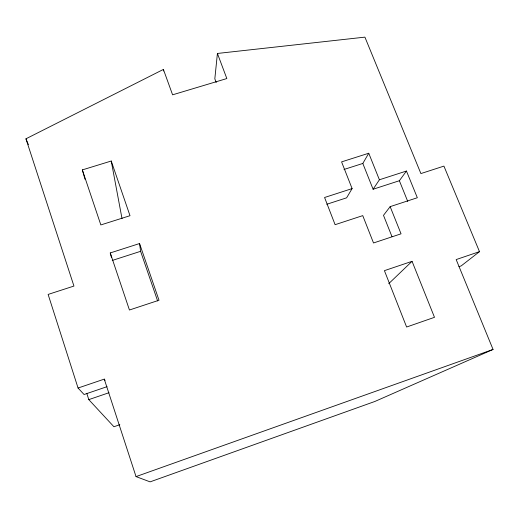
<?xml version="1.0" encoding="UTF-8"?>
<svg xmlns="http://www.w3.org/2000/svg" width="519" height="519" viewBox="0 0 519 519"><rect width="100%" height="100%" fill="white"/><g stroke="black" fill="none" stroke-linecap="round" stroke-linejoin="round"><path stroke-width="0.78" d="M458.913 266.682L461.183 265.903L479.498 251.644L443.92 166.112L420.896 173.573L364.915 37.134L217.416 53.457L214.827 78.83L216.209 82.547M362.82 163.453L368.756 153.235L379.395 179.782L373.096 189.247L362.82 163.453L343.98 169.473M368.756 153.235L341.58 161.883L352.103 188.598L346.614 197.83L326.782 204.265M373.096 189.247L399.364 180.729L406.455 171.036L417.328 197.733L390.152 206.64L383.496 215.34L391.962 236.599M388.744 283.646L412.06 261.323L434.494 317.323L406.617 327.022L384.417 270.652L412.06 261.323M107.063 386.661L84.059 394.511L78.058 388.024L48.124 294.429L73.945 286.06L25.95 138.8L163.401 69.423L172.593 94.821L226.835 78.551L217.416 53.457M479.498 251.644L456.175 259.571L493.05 349.449L374.88 401.466L150.108 481.866L136.036 476.598L104.274 379.123L78.058 388.024M136.036 476.598L493.05 349.449M119.824 424.698L113.921 426.748L88.794 399.624L86.816 393.447M88.794 399.624L109.016 392.708M112.24 260.454L140.604 251.313L139.553 243.541L110.255 252.941L111.449 257.45M352.103 188.598L324.576 197.492L335.105 224.688L362.749 215.625L373.518 242.976L401.044 233.816L390.152 206.64M379.395 179.782L406.455 171.036M82.346 169.901L111.241 161.026L130.003 215.703L100.842 224.928L82.346 169.901L84.98 179.224M104.274 379.123L105.059 380.395M25.95 138.8L28.383 144.632M399.364 180.729L407.765 201.476M139.553 243.541L159.009 300.235L129.439 310.012L110.255 252.941M140.604 251.313L157.62 300.949M111.241 161.026L122.023 218.642M163.401 69.423L163.44 71.012"/></g></svg>
